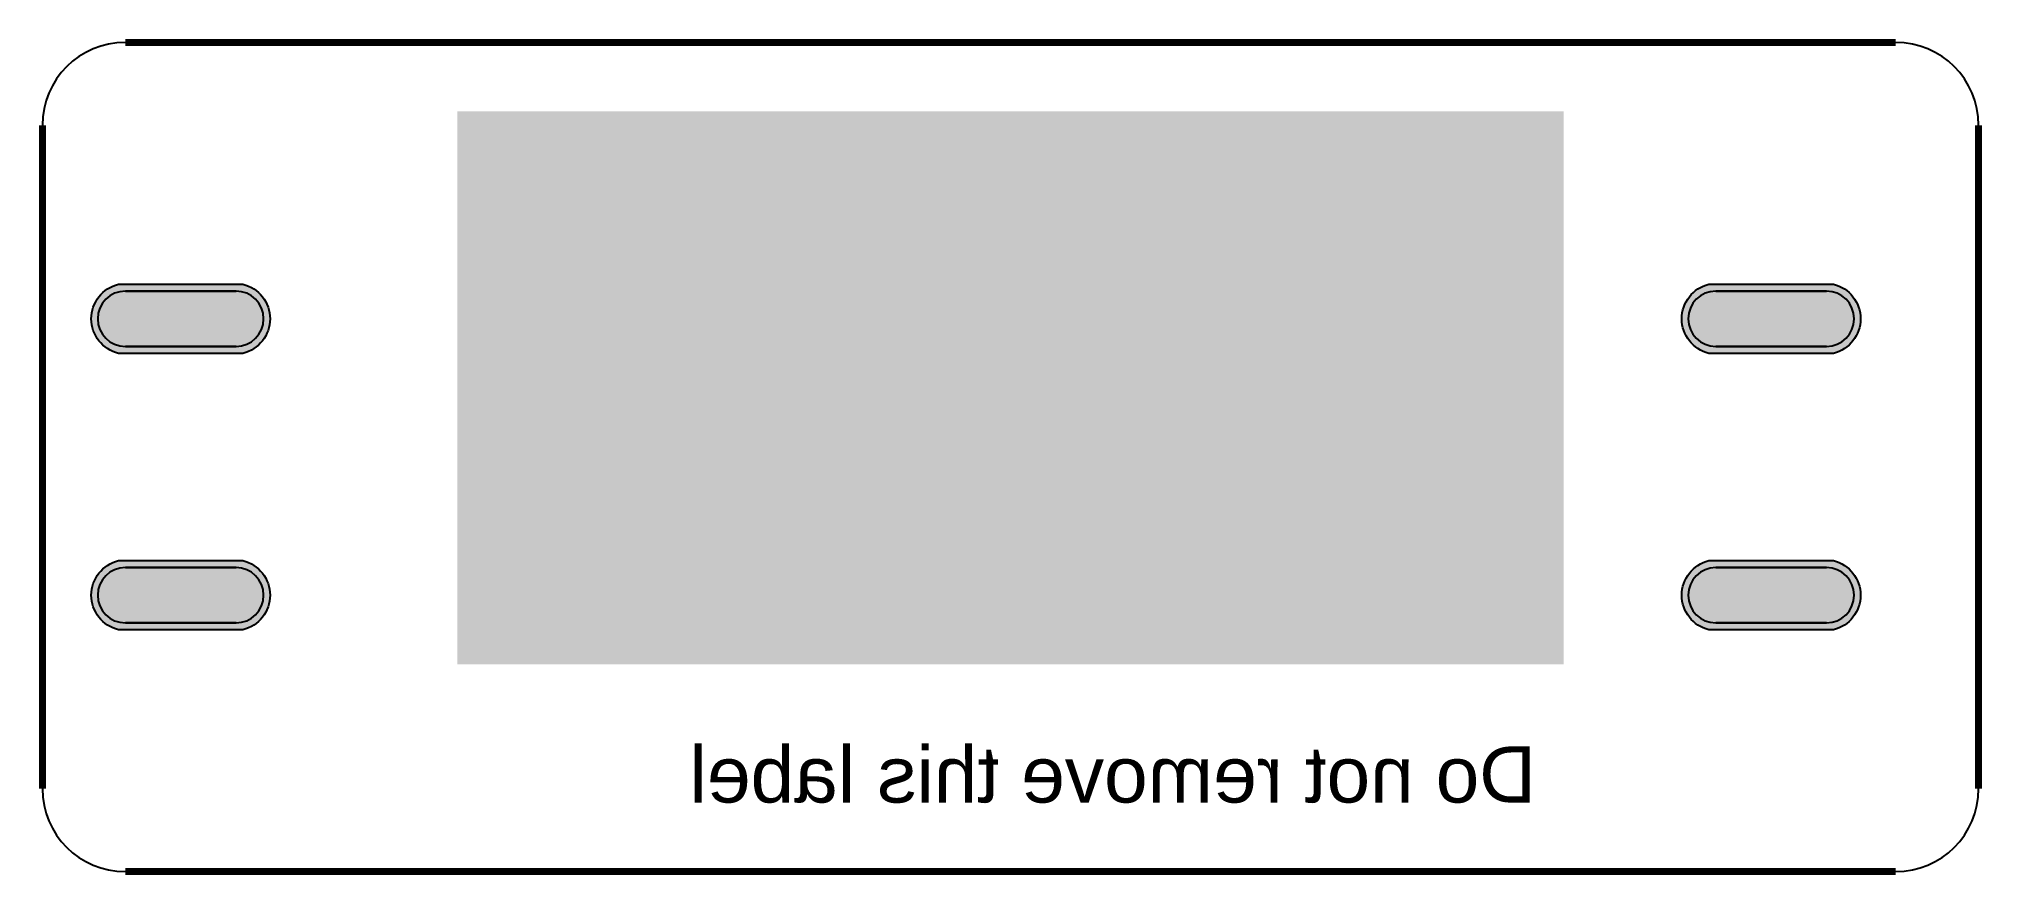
# Model space of a CAD drawing. Header units: millimetres. Extents: x -0.1 to 70.1, y -0.1 to 30.1.
import ezdxf

# ---------------------------------------------------------------- set-up
doc = ezdxf.new("R2010")
doc.units = ezdxf.units.MM
for name, color, linetype, true_color in [('BoardOutLine', 7, 'Continuous', 0xff00ff), ('BottomSolderMaskLayer', 7, 'Continuous', 0xaa00ff), ('Multi-Layer', 7, 'Continuous', 0xc0c0c0), ('TopSilkLayer', 7, 'Continuous', 0xffcc00), ('TopSolderMaskLayer', 7, 'Continuous', 0x800080)]:
    doc.layers.add(name, color=color, linetype=linetype, true_color=true_color)
doc.styles.get("Standard").update_dxf_attribs({"font": 'arial.ttf'})

msp = doc.modelspace()

# ---------------------------------------------------------------- hatches: boundary and pattern name
at = {"layer": 'BottomSolderMaskLayer'}
for points in [[(2.75, 18.75, -0.785398), (2.75, 21.25), (7.25, 21.25, -0.785398), (7.25, 18.75)], [(60.25, 18.75, -0.785398), (60.25, 21.25), (64.75, 21.25, -0.785398), (64.75, 18.75)], [(2.75, 8.75, -0.785398), (2.75, 11.25), (7.25, 11.25, -0.785398), (7.25, 8.75)], [(60.25, 8.75, -0.785398), (60.25, 11.25), (64.75, 11.25, -0.785398), (64.75, 8.75)]]:
    msp.add_hatch(color=256, dxfattribs=at).paths.add_polyline_path(points)
at = {"layer": 'TopSilkLayer'}
msp.add_hatch(color=256, dxfattribs=at).paths.add_polyline_path([(55, 7.5), (55, 27.5), (15, 27.5), (15, 7.5)])
at = {"layer": 'TopSolderMaskLayer'}
for points in [[(2.75, 18.75, -0.785398), (2.75, 21.25), (7.25, 21.25, -0.785398), (7.25, 18.75)], [(60.25, 18.75, -0.785398), (60.25, 21.25), (64.75, 21.25, -0.785398), (64.75, 18.75)], [(2.75, 8.75, -0.785398), (2.75, 11.25), (7.25, 11.25, -0.785398), (7.25, 8.75)], [(60.25, 8.75, -0.785398), (60.25, 11.25), (64.75, 11.25, -0.785398), (64.75, 8.75)]]:
    msp.add_hatch(color=256, dxfattribs=at).paths.add_polyline_path(points)

# ---------------------------------------------------------------- linework, layer by layer
at = {"layer": 'BoardOutLine', "const_width": 0.254}
for points in [[(3, 30), (67, 30)], [(0, 3), (0, 27)], [(70, 27), (70, 3)], [(67, 0), (3, 0)]]:
    msp.add_lwpolyline(points, dxfattribs=at)
at = {"layer": 'BoardOutLine'}
for centre, start, end in [((3, 27), 90, 180), ((67, 27), 360, 90), ((3, 3), 180, 270), ((67, 3), 270, 0)]:
    msp.add_arc(centre, 3, start, end, dxfattribs=at)
at = {"layer": 'BottomSolderMaskLayer'}
for points in [[(7, 21), (3, 21)], [(64.5, 21), (60.5, 21)], [(7, 19), (3, 19)], [(64.5, 19), (60.5, 19)], [(7, 11), (3, 11)], [(64.5, 11), (60.5, 11)], [(7, 9), (3, 9)], [(64.5, 9), (60.5, 9)]]:
    msp.add_lwpolyline(points, close=True, dxfattribs=at)
for centre, start, end in [((3, 20), 90, 270), ((7, 20), 270, 90), ((60.5, 20), 90, 270), ((64.5, 20), 270, 90), ((3, 10), 90, 270), ((7, 10), 270, 90), ((60.5, 10), 90, 270), ((64.5, 10), 270, 90)]:
    msp.add_arc(centre, 1, start, end, dxfattribs=at)
at = {"layer": 'Multi-Layer'}
for points in [[(2.75, 18.75, -0.785398), (2.75, 21.25), (7.25, 21.25, -0.785398), (7.25, 18.75)], [(60.25, 18.75, -0.785398), (60.25, 21.25), (64.75, 21.25, -0.785398), (64.75, 18.75)], [(2.75, 8.75, -0.785398), (2.75, 11.25), (7.25, 11.25, -0.785398), (7.25, 8.75)], [(60.25, 8.75, -0.785398), (60.25, 11.25), (64.75, 11.25, -0.785398), (64.75, 8.75)]]:
    msp.add_lwpolyline(points, format="xyb", close=True, dxfattribs=at)
for points in [[(7, 21), (3, 21)], [(64.5, 21), (60.5, 21)], [(7, 19), (3, 19)], [(64.5, 19), (60.5, 19)], [(7, 11), (3, 11)], [(64.5, 11), (60.5, 11)], [(7, 9), (3, 9)], [(64.5, 9), (60.5, 9)]]:
    msp.add_lwpolyline(points, close=True, dxfattribs=at)
for centre, start, end in [((3, 20), 90, 270), ((7, 20), 270, 90), ((60.5, 20), 90, 270), ((64.5, 20), 270, 90), ((3, 10), 90, 270), ((7, 10), 270, 90), ((60.5, 10), 90, 270), ((64.5, 10), 270, 90)]:
    msp.add_arc(centre, 1, start, end, dxfattribs=at)
at = {"layer": 'TopSolderMaskLayer'}
for points in [[(7, 21), (3, 21)], [(64.5, 21), (60.5, 21)], [(7, 19), (3, 19)], [(64.5, 19), (60.5, 19)], [(7, 11), (3, 11)], [(64.5, 11), (60.5, 11)], [(7, 9), (3, 9)], [(64.5, 9), (60.5, 9)]]:
    msp.add_lwpolyline(points, close=True, dxfattribs=at)
for centre, start, end in [((3, 20), 90, 270), ((7, 20), 270, 90), ((60.5, 20), 90, 270), ((64.5, 20), 270, 90), ((3, 10), 90, 270), ((7, 10), 270, 90), ((60.5, 10), 90, 270), ((64.5, 10), 270, 90)]:
    msp.add_arc(centre, 1, start, end, dxfattribs=at)

# ---------------------------------------------------------------- texts
at = {"layer": 'BottomSilkLayer', "text_generation_flag": 2}
msp.add_text('Do not remove this label', height=2.032, dxfattribs=at).set_placement((54, 2.5))

doc.saveas('drawing.dxf')
